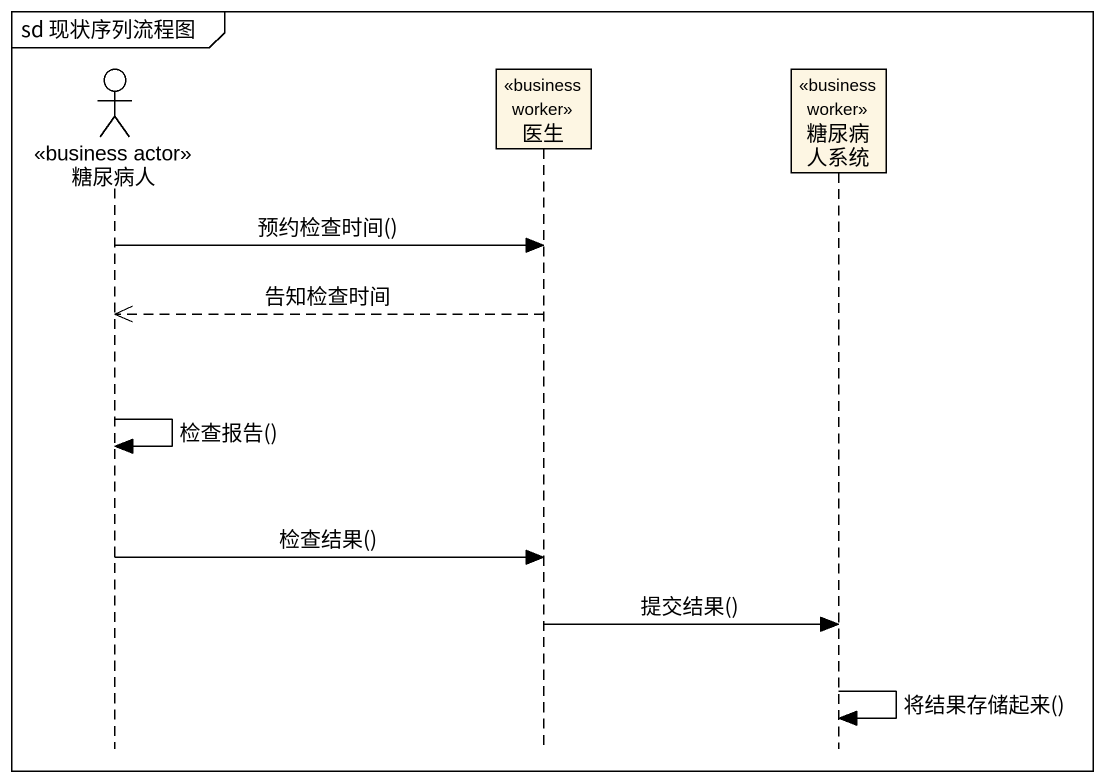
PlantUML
@startuml
mainframe sd 现状序列流程图
hide footbox
actor 糖尿病人 <<business actor>>
participant 医生 <<business worker>>
participant 糖尿病人系统 <<business worker>>

糖尿病人 -> 医生 : 预约检查时间()
医生 -->> 糖尿病人 : 告知检查时间
糖尿病人 -> 糖尿病人 : 检查报告()
糖尿病人 -> 医生 : 检查结果()
医生 -> 糖尿病人系统 : 提交结果()
糖尿病人系统 -> 糖尿病人系统 : 将结果存储起来()
@enduml
